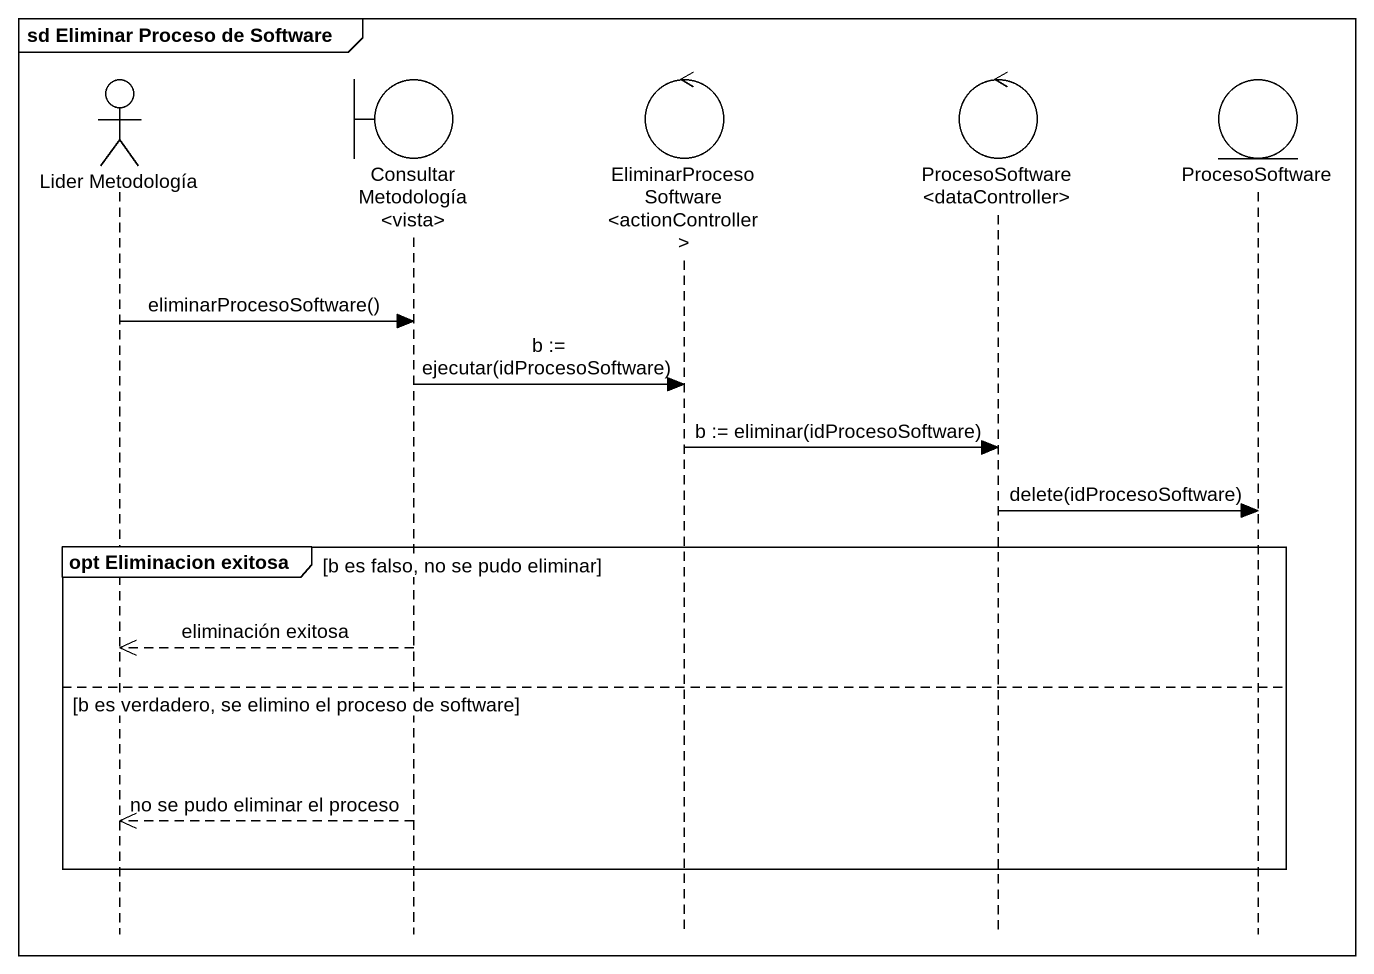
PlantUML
@startuml
mainframe sd Eliminar Proceso de Software
hide footbox
actor "Lider Metodología" as Lider_Metodología
boundary "Consultar Metodología <vista>" as Consultar_Metodología_vista
control "EliminarProcesoSoftware <actionController>" as EliminarProcesoSoftware
control "ProcesoSoftware <dataController>" as ProcesoSoftware
entity "ProcesoSoftware" as ProcesoSoftware_2

Lider_Metodología -> Consultar_Metodología_vista : eliminarProcesoSoftware()
Consultar_Metodología_vista -> EliminarProcesoSoftware : b := ejecutar(idProcesoSoftware)
EliminarProcesoSoftware -> ProcesoSoftware : b := eliminar(idProcesoSoftware)
ProcesoSoftware -> ProcesoSoftware_2 : delete(idProcesoSoftware)
group opt Eliminacion exitosa [b es falso, no se pudo eliminar]
  Consultar_Metodología_vista -->> Lider_Metodología : eliminación exitosa
else b es verdadero, se elimino el proceso de software
  Consultar_Metodología_vista -->> Lider_Metodología : no se pudo eliminar el proceso
end
@enduml
